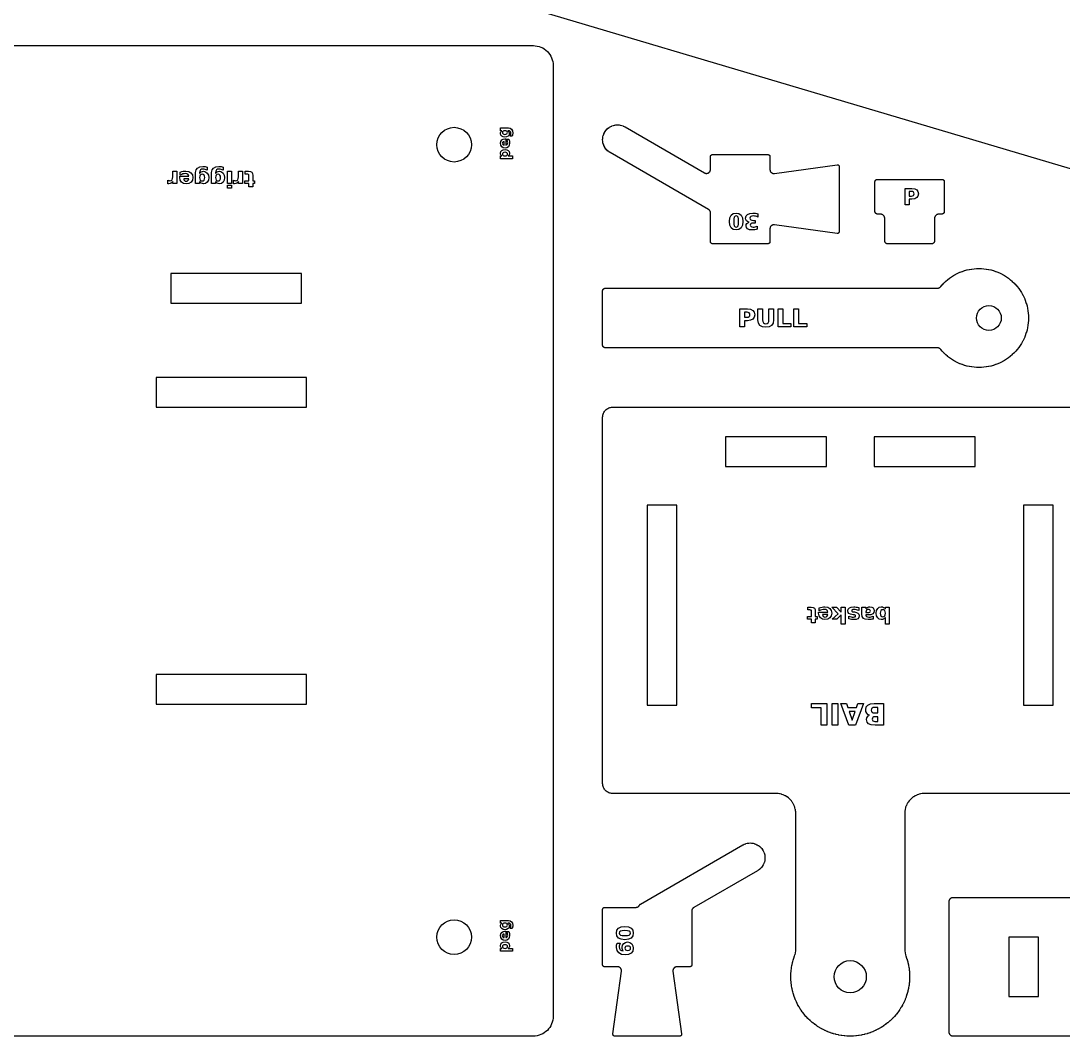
# Model space of a CAD drawing. Header units: millimetres. Extents: x 25 to 875, y 25 to 565.
# Drawn here: x 477.5 to 688, y 25 to 230 of the extents above; entities that cross this region are included whole.
import ezdxf

# ---------------------------------------------------------------- set-up
doc = ezdxf.new("R2010")
doc.units = ezdxf.units.MM
doc.layers.add('CUT', color=1, linetype='Continuous')
doc.layers.add('ENGRAVE', color=5, linetype='Continuous')

msp = doc.modelspace()

# ---------------------------------------------------------------- linework, layer by layer
at = {"layer": 'CUT'}
for points in [[(839.79, 155.52), (530.57, 247.35)], [(29, 225), (581, 225), (581.39, 224.98), (581.78, 224.92), (582.16, 224.83), (582.53, 224.7), (582.89, 224.53), (583.22, 224.33), (583.54, 224.09), (583.83, 223.83), (584.09, 223.54), (584.33, 223.22), (584.53, 222.89), (584.7, 222.53), (584.83, 222.16), (584.92, 221.78), (584.98, 221.39), (585, 221), (585, 29), (584.98, 28.61), (584.92, 28.22), (584.83, 27.84), (584.7, 27.47), (584.53, 27.11), (584.33, 26.78), (584.09, 26.46), (583.83, 26.17), (583.54, 25.91), (583.22, 25.67), (582.89, 25.47), (582.89, 25.47), (582.53, 25.3), (582.16, 25.17), (581.78, 25.08), (581.39, 25.02), (581, 25), (29, 25)], [(693, 74), (660.02, 74), (659.98, 74), (659.66, 73.98), (659.56, 73.97), (659.27, 73.93), (659.17, 73.91), (658.89, 73.84), (658.79, 73.81), (658.52, 73.71), (658.42, 73.67), (658.16, 73.55), (658.07, 73.5), (657.82, 73.35), (657.74, 73.3), (657.5, 73.12), (657.43, 73.06), (657.21, 72.86), (657.14, 72.79), (656.94, 72.57), (656.88, 72.5), (656.7, 72.26), (656.65, 72.18), (656.5, 71.93), (656.45, 71.84), (656.33, 71.57), (656.29, 71.48), (656.19, 71.21), (656.16, 71.11), (656.09, 70.83), (656.07, 70.73), (656.03, 70.44), (656.02, 70.34), (656, 70.02), (656, 69.97), (656, 42.58), (656, 42.54), (656.01, 42.24), (656.02, 42.15), (656.06, 41.87), (656.08, 41.78), (656.14, 41.51), (656.17, 41.43), (656.26, 41.14), (656.28, 41.09), (656.29, 41.06), (656.31, 41.02), (656.32, 40.97), (656.46, 40.55), (656.48, 40.51), (656.49, 40.46), (656.5, 40.41), (656.62, 39.99), (656.63, 39.94), (656.65, 39.89), (656.66, 39.84), (656.75, 39.41), (656.76, 39.36), (656.77, 39.32), (656.78, 39.27), (656.86, 38.83), (656.87, 38.78), (656.87, 38.74), (656.88, 38.69), (656.93, 38.25), (656.94, 38.2), (656.94, 38.15), (656.95, 38.1), (656.98, 37.66), (656.98, 37.61), (656.99, 37.56), (656.99, 37.51), (657, 37.07), (657, 37.02), (657, 36.97), (657, 36.93), (656.99, 36.48), (656.99, 36.43), (656.98, 36.39), (656.98, 36.34), (656.95, 35.9), (656.94, 35.85), (656.94, 35.8), (656.93, 35.75), (656.88, 35.31), (656.87, 35.26), (656.87, 35.21), (656.86, 35.17), (656.78, 34.73), (656.77, 34.68), (656.76, 34.63), (656.75, 34.59), (656.66, 34.15), (656.65, 34.11), (656.63, 34.06), (656.62, 34.01), (656.5, 33.59), (656.49, 33.54), (656.48, 33.49), (656.46, 33.45), (656.32, 33.03), (656.31, 32.98), (656.29, 32.93), (656.27, 32.89), (656.11, 32.48), (656.09, 32.43), (656.08, 32.38), (656.06, 32.34), (655.88, 31.94), (655.86, 31.89), (655.84, 31.85), (655.81, 31.8), (655.62, 31.41), (655.59, 31.36), (655.57, 31.32), (655.55, 31.28), (655.33, 30.89), (655.3, 30.85), (655.28, 30.81), (655.25, 30.77), (655.02, 30.39), (654.99, 30.35), (654.96, 30.31), (654.94, 30.27), (654.68, 29.91), (654.65, 29.87), (654.62, 29.83), (654.59, 29.79), (654.32, 29.44), (654.29, 29.41), (654.26, 29.37), (654.23, 29.33), (653.94, 29), (653.91, 28.96), (653.87, 28.92), (653.84, 28.89), (653.54, 28.57), (653.5, 28.53), (653.47, 28.5), (653.43, 28.46), (653.11, 28.16), (653.08, 28.12), (653.04, 28.09), (653, 28.06), (652.67, 27.77), (652.63, 27.74), (652.59, 27.71), (652.55, 27.68), (652.21, 27.41), (652.17, 27.38), (652.13, 27.35), (652.09, 27.32), (651.73, 27.06), (651.69, 27.04), (651.65, 27.01), (651.6, 26.98), (651.23, 26.75), (651.19, 26.72), (651.15, 26.69), (651.11, 26.67), (650.72, 26.45), (650.68, 26.43), (650.63, 26.41), (650.59, 26.38), (650.2, 26.18), (650.15, 26.16), (650.11, 26.14), (650.06, 26.12), (649.66, 25.94), (649.61, 25.92), (649.57, 25.9), (649.52, 25.89), (649.11, 25.73), (649.07, 25.71), (649.02, 25.69), (648.97, 25.68), (648.55, 25.54), (648.51, 25.52), (648.46, 25.51), (648.41, 25.5), (647.99, 25.38), (647.94, 25.37), (647.89, 25.35), (647.84, 25.34), (647.41, 25.25), (647.36, 25.24), (647.32, 25.23), (647.27, 25.22), (646.83, 25.14), (646.78, 25.13), (646.74, 25.13), (646.69, 25.12), (646.25, 25.07), (646.2, 25.06), (646.15, 25.06), (646.1, 25.05), (645.66, 25.02), (645.61, 25.02), (645.56, 25.01), (645.52, 25.01), (645.07, 25), (645.02, 25), (644.98, 25), (644.93, 25), (644.48, 25.01), (644.44, 25.01), (644.39, 25.02), (644.34, 25.02), (643.9, 25.05), (643.85, 25.06), (643.8, 25.06), (643.75, 25.07), (643.31, 25.12), (643.26, 25.13), (643.22, 25.13), (643.17, 25.14), (642.73, 25.22), (642.68, 25.23), (642.64, 25.24), (642.59, 25.25), (642.16, 25.34), (642.11, 25.35), (642.06, 25.37), (642.01, 25.38), (641.59, 25.5), (641.54, 25.51), (641.49, 25.52), (641.45, 25.54), (641.03, 25.68), (640.98, 25.69), (640.93, 25.71), (640.89, 25.73), (640.48, 25.89), (640.43, 25.9), (640.39, 25.92), (640.34, 25.94), (639.94, 26.12), (639.89, 26.14), (639.85, 26.16), (639.8, 26.18), (639.41, 26.38), (639.37, 26.41), (639.32, 26.43), (639.28, 26.45), (638.89, 26.67), (638.85, 26.69), (638.81, 26.72), (638.77, 26.75), (638.4, 26.98), (638.35, 27.01), (638.31, 27.04), (638.27, 27.06), (637.91, 27.32), (637.87, 27.35), (637.83, 27.38), (637.79, 27.41), (637.45, 27.68), (637.41, 27.71), (637.37, 27.74), (637.33, 27.77), (637, 28.06), (636.96, 28.09), (636.92, 28.12), (636.89, 28.16), (636.57, 28.46), (636.53, 28.5), (636.5, 28.53), (636.46, 28.57), (636.16, 28.89), (636.13, 28.92), (636.09, 28.96), (636.06, 29), (635.77, 29.33), (635.74, 29.37), (635.71, 29.41), (635.68, 29.44), (635.41, 29.79), (635.38, 29.83), (635.35, 29.87), (635.32, 29.91), (635.06, 30.27), (635.04, 30.31), (635.01, 30.35), (634.98, 30.39), (634.75, 30.77), (634.72, 30.81), (634.7, 30.85), (634.67, 30.89), (634.45, 31.28), (634.43, 31.32), (634.41, 31.36), (634.38, 31.41), (634.19, 31.8), (634.16, 31.85), (634.14, 31.89), (634.12, 31.94), (633.94, 32.34), (633.92, 32.38), (633.91, 32.43), (633.89, 32.48), (633.73, 32.89), (633.71, 32.93), (633.69, 32.98), (633.68, 33.03), (633.54, 33.45), (633.52, 33.49), (633.51, 33.54), (633.5, 33.59), (633.38, 34.01), (633.37, 34.06), (633.35, 34.11), (633.34, 34.15), (633.25, 34.59), (633.24, 34.63), (633.23, 34.68), (633.22, 34.73), (633.14, 35.17), (633.13, 35.21), (633.13, 35.26), (633.12, 35.31), (633.07, 35.75), (633.06, 35.8), (633.06, 35.85), (633.05, 35.9), (633.02, 36.34), (633.02, 36.39), (633.01, 36.43), (633.01, 36.48), (633, 36.93), (633, 36.97), (633, 37.02), (633, 37.07), (633.01, 37.51), (633.01, 37.56), (633.02, 37.61), (633.02, 37.66), (633.05, 38.1), (633.06, 38.15), (633.06, 38.2), (633.07, 38.25), (633.12, 38.69), (633.13, 38.74), (633.13, 38.78), (633.14, 38.83), (633.22, 39.27), (633.23, 39.32), (633.24, 39.36), (633.25, 39.41), (633.34, 39.84), (633.35, 39.89), (633.37, 39.94), (633.38, 39.99), (633.5, 40.41), (633.51, 40.46), (633.52, 40.51), (633.54, 40.55), (633.68, 40.97), (633.69, 41.02), (633.71, 41.06), (633.71, 41.07), (633.74, 41.14), (633.83, 41.43), (633.86, 41.51), (633.92, 41.78), (633.94, 41.87), (633.98, 42.15), (633.99, 42.24), (634, 42.54), (634, 42.58), (634, 69.97), (634, 70.02), (633.98, 70.34), (633.97, 70.44), (633.93, 70.73), (633.91, 70.83), (633.84, 71.11), (633.81, 71.21), (633.71, 71.48), (633.67, 71.57), (633.55, 71.84), (633.5, 71.93), (633.35, 72.18), (633.3, 72.26), (633.12, 72.5), (633.06, 72.57), (632.86, 72.79), (632.79, 72.86), (632.57, 73.06), (632.5, 73.12), (632.26, 73.3), (632.18, 73.35), (631.93, 73.5), (631.84, 73.55), (631.58, 73.67), (631.48, 73.71), (631.21, 73.81), (631.11, 73.84), (630.83, 73.91), (630.73, 73.93), (630.44, 73.97), (630.34, 73.98), (630.02, 74), (629.98, 74), (597, 74), (596.8, 74.01), (596.61, 74.04), (596.42, 74.08), (596.23, 74.15), (596.06, 74.23), (595.89, 74.34), (595.73, 74.45), (595.59, 74.58), (595.45, 74.73), (595.34, 74.89), (595.24, 75.06), (595.15, 75.23), (595.09, 75.42), (595.04, 75.61), (595.01, 75.8), (595, 76), (595, 150), (595.01, 150.19), (595.04, 150.39), (595.09, 150.58), (595.15, 150.76), (595.24, 150.94), (595.34, 151.11), (595.45, 151.27), (595.59, 151.41), (595.73, 151.54), (595.89, 151.66), (596.06, 151.76), (596.23, 151.85), (596.42, 151.91), (596.61, 151.96), (596.8, 151.99), (597, 152), (693, 152)], [(712.25, 25), (665.75, 25), (665.68, 25), (665.6, 25.01), (665.53, 25.03), (665.46, 25.06), (665.4, 25.09), (665.33, 25.13), (665.27, 25.17), (665.22, 25.22), (665.17, 25.27), (665.13, 25.33), (665.09, 25.4), (665.06, 25.46), (665.03, 25.53), (665.01, 25.6), (665, 25.68), (665, 25.75), (665, 52.25), (665, 52.32), (665.01, 52.4), (665.03, 52.47), (665.06, 52.54), (665.09, 52.6), (665.13, 52.67), (665.17, 52.73), (665.22, 52.78), (665.27, 52.83), (665.33, 52.87), (665.4, 52.91), (665.46, 52.94), (665.53, 52.97), (665.6, 52.99), (665.68, 53), (665.75, 53), (712.25, 53)]]:
    msp.add_lwpolyline(points, dxfattribs=at)
for points in [[(642.33, 200.94), (642.37, 200.94), (642.41, 200.94), (642.45, 200.94), (642.49, 200.93), (642.53, 200.91), (642.56, 200.9), (642.6, 200.88), (642.63, 200.86), (642.66, 200.83), (642.69, 200.8), (642.71, 200.77), (642.73, 200.73), (642.75, 200.7), (642.77, 200.66), (642.78, 200.62), (642.78, 200.58), (642.78, 200.54), (642.78, 187.46), (642.78, 187.42), (642.78, 187.38), (642.77, 187.34), (642.75, 187.3), (642.73, 187.27), (642.71, 187.23), (642.69, 187.2), (642.66, 187.17), (642.63, 187.14), (642.6, 187.12), (642.56, 187.1), (642.53, 187.09), (642.49, 187.07), (642.45, 187.06), (642.41, 187.06), (642.37, 187.06), (642.33, 187.06), (629.7, 188.8), (629.69, 188.81), (629.62, 188.81), (629.6, 188.81), (629.54, 188.81), (629.52, 188.81), (629.46, 188.8), (629.44, 188.8), (629.38, 188.79), (629.36, 188.78), (629.31, 188.76), (629.29, 188.76), (629.23, 188.73), (629.22, 188.72), (629.16, 188.69), (629.15, 188.68), (629.1, 188.65), (629.08, 188.64), (629.04, 188.6), (629.02, 188.58), (628.98, 188.54), (628.97, 188.52), (628.93, 188.47), (628.92, 188.46), (628.89, 188.41), (628.88, 188.39), (628.85, 188.34), (628.84, 188.32), (628.82, 188.26), (628.82, 188.24), (628.8, 188.18), (628.8, 188.16), (628.79, 188.1), (628.79, 188.08), (628.78, 188.02), (628.78, 188.01), (628.78, 185.4), (628.78, 185.36), (628.78, 185.32), (628.77, 185.28), (628.75, 185.25), (628.74, 185.21), (628.72, 185.18), (628.69, 185.15), (628.67, 185.12), (628.64, 185.09), (628.61, 185.07), (628.57, 185.05), (628.54, 185.03), (628.5, 185.02), (628.46, 185.01), (628.42, 185), (628.38, 185), (617.18, 185), (617.14, 185), (617.11, 185.01), (617.07, 185.02), (617.03, 185.03), (617, 185.05), (616.96, 185.07), (616.93, 185.09), (616.9, 185.12), (616.87, 185.15), (616.85, 185.18), (616.83, 185.21), (616.81, 185.25), (616.8, 185.28), (616.79, 185.32), (616.79, 185.36), (616.78, 185.4), (616.78, 191.22), (616.78, 191.23), (616.78, 191.3), (616.78, 191.31), (616.77, 191.37), (616.77, 191.39), (616.75, 191.44), (616.75, 191.46), (616.73, 191.52), (616.72, 191.53), (616.7, 191.59), (616.69, 191.6), (616.66, 191.65), (616.65, 191.67), (616.62, 191.72), (616.61, 191.73), (616.57, 191.77), (616.56, 191.79), (616.51, 191.83), (616.5, 191.84), (616.46, 191.87), (616.44, 191.89), (616.39, 191.92), (616.38, 191.92), (596.51, 203.4), (596.5, 203.4), (596.5, 203.4), (596.49, 203.41), (596.35, 203.49), (596.34, 203.5), (596.33, 203.51), (596.31, 203.52), (596.12, 203.66), (596.1, 203.68), (596.09, 203.69), (596.07, 203.7), (595.9, 203.86), (595.89, 203.87), (595.87, 203.89), (595.86, 203.9), (595.7, 204.07), (595.69, 204.09), (595.67, 204.11), (595.66, 204.12), (595.52, 204.31), (595.51, 204.33), (595.5, 204.34), (595.49, 204.36), (595.37, 204.56), (595.36, 204.58), (595.35, 204.59), (595.34, 204.61), (595.24, 204.83), (595.23, 204.84), (595.22, 204.86), (595.22, 204.88), (595.14, 205.1), (595.13, 205.12), (595.13, 205.14), (595.12, 205.16), (595.06, 205.39), (595.06, 205.41), (595.06, 205.42), (595.05, 205.44), (595.02, 205.68), (595.02, 205.7), (595.01, 205.72), (595.01, 205.74), (595, 205.97), (595, 205.99), (595, 206.01), (595, 206.03), (595.01, 206.26), (595.01, 206.28), (595.02, 206.3), (595.02, 206.32), (595.05, 206.56), (595.06, 206.58), (595.06, 206.59), (595.06, 206.61), (595.12, 206.84), (595.13, 206.86), (595.13, 206.88), (595.14, 206.9), (595.22, 207.12), (595.22, 207.14), (595.23, 207.16), (595.24, 207.17), (595.34, 207.39), (595.35, 207.41), (595.36, 207.42), (595.37, 207.44), (595.49, 207.64), (595.5, 207.66), (595.51, 207.67), (595.52, 207.69), (595.66, 207.88), (595.67, 207.89), (595.69, 207.91), (595.7, 207.93), (595.86, 208.1), (595.87, 208.11), (595.89, 208.13), (595.9, 208.14), (596.07, 208.3), (596.09, 208.31), (596.1, 208.32), (596.12, 208.34), (596.31, 208.48), (596.32, 208.49), (596.34, 208.5), (596.36, 208.51), (596.56, 208.63), (596.58, 208.64), (596.59, 208.65), (596.61, 208.66), (596.82, 208.76), (596.84, 208.77), (596.86, 208.77), (596.88, 208.78), (597.1, 208.86), (597.12, 208.87), (597.14, 208.87), (597.16, 208.88), (597.39, 208.94), (597.4, 208.94), (597.42, 208.94), (597.44, 208.95), (597.68, 208.98), (597.7, 208.98), (597.71, 208.99), (597.73, 208.99), (597.97, 209), (597.99, 209), (598.01, 209), (598.03, 209), (598.26, 208.99), (598.28, 208.99), (598.3, 208.98), (598.32, 208.98), (598.56, 208.95), (598.57, 208.94), (598.59, 208.94), (598.61, 208.94), (598.84, 208.88), (598.86, 208.87), (598.88, 208.87), (598.9, 208.86), (599.12, 208.78), (599.14, 208.77), (599.16, 208.77), (599.17, 208.76), (599.39, 208.66), (599.4, 208.65), (599.42, 208.64), (599.44, 208.63), (599.44, 208.63), (599.45, 208.62), (599.49, 208.6), (599.49, 208.6), (599.51, 208.59), (599.52, 208.58), (615.58, 199.31), (615.59, 199.31), (615.65, 199.28), (615.66, 199.27), (615.72, 199.25), (615.74, 199.24), (615.8, 199.23), (615.82, 199.22), (615.87, 199.21), (615.89, 199.21), (615.95, 199.21), (615.97, 199.2), (616.03, 199.21), (616.05, 199.21), (616.11, 199.22), (616.13, 199.22), (616.19, 199.23), (616.21, 199.24), (616.27, 199.26), (616.29, 199.26), (616.34, 199.29), (616.36, 199.3), (616.41, 199.33), (616.43, 199.34), (616.47, 199.37), (616.49, 199.39), (616.53, 199.43), (616.55, 199.44), (616.59, 199.48), (616.6, 199.5), (616.64, 199.55), (616.65, 199.56), (616.68, 199.61), (616.69, 199.63), (616.72, 199.68), (616.72, 199.7), (616.74, 199.76), (616.75, 199.78), (616.77, 199.84), (616.77, 199.86), (616.78, 199.91), (616.78, 199.93), (616.78, 200), (616.78, 200.01), (616.78, 202.6), (616.79, 202.64), (616.79, 202.68), (616.8, 202.72), (616.81, 202.75), (616.83, 202.79), (616.85, 202.82), (616.87, 202.85), (616.9, 202.88), (616.93, 202.91), (616.96, 202.93), (617, 202.95), (617.03, 202.97), (617.07, 202.98), (617.11, 202.99), (617.14, 203), (617.18, 203), (628.38, 203), (628.42, 203), (628.46, 202.99), (628.5, 202.98), (628.54, 202.97), (628.57, 202.95), (628.61, 202.93), (628.64, 202.91), (628.67, 202.88), (628.69, 202.85), (628.72, 202.82), (628.74, 202.79), (628.75, 202.75), (628.77, 202.72), (628.78, 202.68), (628.78, 202.64), (628.78, 202.6), (628.78, 199.99), (628.78, 199.98), (628.79, 199.92), (628.79, 199.9), (628.8, 199.84), (628.8, 199.82), (628.82, 199.76), (628.82, 199.74), (628.84, 199.68), (628.85, 199.66), (628.88, 199.61), (628.89, 199.59), (628.92, 199.54), (628.93, 199.53), (628.97, 199.48), (628.98, 199.46), (629.02, 199.42), (629.04, 199.4), (629.08, 199.36), (629.1, 199.35), (629.15, 199.32), (629.16, 199.31), (629.22, 199.28), (629.23, 199.27), (629.29, 199.24), (629.31, 199.24), (629.36, 199.22), (629.38, 199.21), (629.44, 199.2), (629.46, 199.2), (629.52, 199.19), (629.54, 199.19), (629.6, 199.19), (629.62, 199.19), (629.69, 199.19), (629.7, 199.2), (642.33, 200.94)], [(650.5, 191), (650.45, 191), (650.4, 191.01), (650.35, 191.02), (650.31, 191.04), (650.26, 191.06), (650.22, 191.08), (650.18, 191.11), (650.15, 191.15), (650.11, 191.18), (650.08, 191.22), (650.06, 191.26), (650.04, 191.31), (650.02, 191.35), (650.01, 191.4), (650, 191.45), (650, 191.5), (650, 197.5), (650, 197.55), (650.01, 197.6), (650.02, 197.65), (650.04, 197.69), (650.06, 197.74), (650.08, 197.78), (650.11, 197.82), (650.15, 197.85), (650.18, 197.89), (650.22, 197.92), (650.26, 197.94), (650.31, 197.96), (650.35, 197.98), (650.4, 197.99), (650.45, 198), (650.5, 198), (663.5, 198), (663.55, 198), (663.6, 197.99), (663.65, 197.98), (663.69, 197.96), (663.74, 197.94), (663.78, 197.92), (663.82, 197.89), (663.85, 197.85), (663.89, 197.82), (663.92, 197.78), (663.94, 197.74), (663.96, 197.69), (663.98, 197.65), (663.99, 197.6), (664, 197.55), (664, 197.5), (664, 191.5), (664, 191.45), (663.99, 191.4), (663.98, 191.35), (663.96, 191.31), (663.94, 191.26), (663.92, 191.22), (663.89, 191.18), (663.85, 191.15), (663.82, 191.11), (663.78, 191.08), (663.74, 191.06), (663.69, 191.04), (663.65, 191.02), (663.6, 191.01), (663.55, 191), (663.5, 191), (663.01, 191), (662.99, 191), (662.91, 191), (662.89, 190.99), (662.82, 190.98), (662.79, 190.98), (662.72, 190.96), (662.7, 190.95), (662.63, 190.93), (662.61, 190.92), (662.54, 190.89), (662.52, 190.88), (662.45, 190.84), (662.43, 190.82), (662.38, 190.78), (662.36, 190.76), (662.3, 190.72), (662.28, 190.7), (662.24, 190.64), (662.22, 190.62), (662.18, 190.57), (662.16, 190.55), (662.12, 190.48), (662.11, 190.46), (662.08, 190.39), (662.07, 190.37), (662.05, 190.3), (662.04, 190.28), (662.02, 190.21), (662.02, 190.18), (662.01, 190.11), (662, 190.09), (662, 190.01), (662, 189.99), (662, 185.5), (662, 185.45), (661.99, 185.4), (661.98, 185.35), (661.96, 185.31), (661.94, 185.26), (661.92, 185.22), (661.89, 185.18), (661.85, 185.15), (661.82, 185.11), (661.78, 185.08), (661.74, 185.06), (661.69, 185.04), (661.65, 185.02), (661.6, 185.01), (661.55, 185), (661.5, 185), (652.5, 185), (652.45, 185), (652.4, 185.01), (652.35, 185.02), (652.31, 185.04), (652.26, 185.06), (652.22, 185.08), (652.18, 185.11), (652.15, 185.15), (652.11, 185.18), (652.08, 185.22), (652.06, 185.26), (652.04, 185.31), (652.02, 185.35), (652.01, 185.4), (652, 185.45), (652, 185.5), (652, 189.99), (652, 190.01), (652, 190.09), (651.99, 190.11), (651.98, 190.18), (651.98, 190.21), (651.96, 190.28), (651.95, 190.3), (651.93, 190.37), (651.92, 190.39), (651.89, 190.46), (651.88, 190.48), (651.84, 190.55), (651.82, 190.57), (651.78, 190.62), (651.76, 190.64), (651.72, 190.7), (651.7, 190.72), (651.64, 190.76), (651.62, 190.78), (651.57, 190.82), (651.55, 190.84), (651.48, 190.88), (651.46, 190.89), (651.39, 190.92), (651.37, 190.93), (651.3, 190.95), (651.28, 190.96), (651.21, 190.98), (651.18, 190.98), (651.11, 190.99), (651.09, 191), (651.01, 191), (650.99, 191), (650.5, 191)], [(507.8, 179), (507.8, 173), (534.2, 173), (534.2, 179), (507.8, 179)], [(595.5, 164), (595.45, 164), (595.4, 164.01), (595.35, 164.02), (595.31, 164.04), (595.26, 164.06), (595.22, 164.08), (595.18, 164.11), (595.15, 164.15), (595.11, 164.18), (595.08, 164.22), (595.06, 164.26), (595.04, 164.31), (595.02, 164.35), (595.01, 164.4), (595, 164.45), (595, 164.5), (595, 175.5), (595, 175.55), (595.01, 175.6), (595.02, 175.64), (595.04, 175.69), (595.06, 175.74), (595.08, 175.78), (595.11, 175.82), (595.15, 175.85), (595.18, 175.89), (595.22, 175.92), (595.26, 175.94), (595.31, 175.96), (595.35, 175.98), (595.4, 175.99), (595.45, 176), (595.5, 176), (662.51, 176), (662.52, 176), (662.6, 176), (662.62, 176.01), (662.69, 176.02), (662.72, 176.02), (662.79, 176.04), (662.81, 176.04), (662.88, 176.07), (662.9, 176.08), (662.96, 176.11), (662.98, 176.12), (663.05, 176.15), (663.07, 176.17), (663.12, 176.21), (663.14, 176.22), (663.2, 176.27), (663.21, 176.29), (663.27, 176.34), (663.28, 176.35), (663.58, 176.7), (663.59, 176.71), (663.59, 176.72), (663.6, 176.73), (663.92, 177.06), (663.92, 177.07), (663.93, 177.07), (663.94, 177.08), (664.27, 177.4), (664.28, 177.4), (664.29, 177.41), (664.3, 177.42), (664.64, 177.72), (664.65, 177.73), (664.66, 177.73), (664.67, 177.74), (665.03, 178.02), (665.04, 178.03), (665.05, 178.04), (665.06, 178.04), (665.43, 178.3), (665.44, 178.31), (665.45, 178.32), (665.46, 178.32), (665.84, 178.57), (665.85, 178.57), (665.86, 178.58), (665.87, 178.59), (666.27, 178.81), (666.28, 178.82), (666.29, 178.82), (666.3, 178.83), (666.71, 179.03), (666.72, 179.04), (666.73, 179.04), (666.74, 179.05), (667.16, 179.23), (667.17, 179.24), (667.18, 179.24), (667.19, 179.25), (667.61, 179.41), (667.63, 179.41), (667.64, 179.42), (667.65, 179.42), (668.08, 179.56), (668.09, 179.57), (668.1, 179.57), (668.11, 179.57), (668.55, 179.7), (668.56, 179.7), (668.58, 179.7), (668.59, 179.7), (669.03, 179.8), (669.04, 179.81), (669.06, 179.81), (669.07, 179.81), (669.51, 179.89), (669.53, 179.89), (669.54, 179.89), (669.55, 179.89), (670, 179.95), (670.01, 179.95), (670.03, 179.95), (670.04, 179.95), (670.49, 179.99), (670.5, 179.99), (670.52, 179.99), (670.53, 179.99), (670.98, 180), (670.99, 180), (671.01, 180), (671.02, 180), (671.47, 179.99), (671.48, 179.99), (671.5, 179.99), (671.51, 179.99), (671.96, 179.95), (671.97, 179.95), (671.99, 179.95), (672, 179.95), (672.45, 179.89), (672.46, 179.89), (672.47, 179.89), (672.49, 179.89), (672.93, 179.81), (672.94, 179.81), (672.96, 179.81), (672.97, 179.8), (673.41, 179.7), (673.42, 179.7), (673.44, 179.7), (673.45, 179.7), (673.89, 179.57), (673.9, 179.57), (673.91, 179.57), (673.92, 179.56), (674.35, 179.42), (674.36, 179.42), (674.37, 179.41), (674.39, 179.41), (674.81, 179.25), (674.82, 179.24), (674.83, 179.24), (674.84, 179.23), (675.26, 179.05), (675.27, 179.04), (675.28, 179.04), (675.29, 179.03), (675.7, 178.83), (675.71, 178.82), (675.72, 178.82), (675.73, 178.81), (676.13, 178.59), (676.14, 178.58), (676.15, 178.57), (676.16, 178.57), (676.54, 178.32), (676.55, 178.32), (676.56, 178.31), (676.57, 178.3), (676.94, 178.04), (676.95, 178.04), (676.96, 178.03), (676.97, 178.02), (677.33, 177.74), (677.34, 177.73), (677.35, 177.73), (677.36, 177.72), (677.7, 177.42), (677.71, 177.41), (677.72, 177.4), (677.73, 177.4), (678.06, 177.08), (678.07, 177.07), (678.08, 177.07), (678.08, 177.06), (678.4, 176.73), (678.41, 176.72), (678.41, 176.71), (678.42, 176.7), (678.72, 176.36), (678.73, 176.35), (678.73, 176.34), (678.74, 176.33), (679.02, 175.97), (679.03, 175.96), (679.04, 175.95), (679.04, 175.94), (679.3, 175.57), (679.31, 175.56), (679.32, 175.55), (679.32, 175.54), (679.57, 175.16), (679.57, 175.15), (679.58, 175.14), (679.59, 175.12), (679.81, 174.73), (679.82, 174.72), (679.82, 174.71), (679.83, 174.7), (680.03, 174.29), (680.04, 174.28), (680.04, 174.27), (680.05, 174.26), (680.23, 173.84), (680.24, 173.83), (680.24, 173.82), (680.25, 173.81), (680.41, 173.39), (680.41, 173.37), (680.42, 173.36), (680.42, 173.35), (680.56, 172.92), (680.57, 172.91), (680.57, 172.9), (680.57, 172.88), (680.7, 172.45), (680.7, 172.44), (680.7, 172.42), (680.7, 172.41), (680.8, 171.97), (680.81, 171.96), (680.81, 171.94), (680.81, 171.93), (680.89, 171.49), (680.89, 171.47), (680.89, 171.46), (680.89, 171.45), (680.95, 171), (680.95, 170.99), (680.95, 170.97), (680.95, 170.96), (680.99, 170.51), (680.99, 170.5), (680.99, 170.48), (680.99, 170.47), (681, 170.02), (681, 170.01), (681, 169.99), (681, 169.98), (680.99, 169.53), (680.99, 169.52), (680.99, 169.5), (680.99, 169.49), (680.95, 169.04), (680.95, 169.03), (680.95, 169.01), (680.95, 169), (680.89, 168.55), (680.89, 168.54), (680.89, 168.53), (680.89, 168.51), (680.81, 168.07), (680.81, 168.05), (680.81, 168.04), (680.8, 168.03), (680.7, 167.59), (680.7, 167.58), (680.7, 167.56), (680.7, 167.55), (680.57, 167.11), (680.57, 167.1), (680.57, 167.09), (680.56, 167.08), (680.42, 166.65), (680.42, 166.64), (680.41, 166.63), (680.41, 166.61), (680.25, 166.19), (680.24, 166.18), (680.24, 166.17), (680.23, 166.16), (680.05, 165.74), (680.04, 165.73), (680.04, 165.72), (680.03, 165.71), (679.83, 165.3), (679.82, 165.29), (679.82, 165.28), (679.81, 165.27), (679.59, 164.87), (679.58, 164.86), (679.57, 164.85), (679.57, 164.84), (679.32, 164.46), (679.32, 164.45), (679.31, 164.44), (679.3, 164.43), (679.04, 164.06), (679.04, 164.05), (679.03, 164.04), (679.02, 164.03), (678.74, 163.67), (678.73, 163.66), (678.73, 163.65), (678.72, 163.64), (678.42, 163.3), (678.41, 163.29), (678.41, 163.28), (678.4, 163.27), (678.08, 162.94), (678.08, 162.93), (678.07, 162.92), (678.06, 162.92), (677.73, 162.6), (677.72, 162.59), (677.71, 162.59), (677.7, 162.58), (677.36, 162.28), (677.35, 162.27), (677.34, 162.27), (677.33, 162.26), (676.97, 161.98), (676.96, 161.97), (676.95, 161.96), (676.94, 161.96), (676.57, 161.7), (676.56, 161.69), (676.55, 161.68), (676.54, 161.68), (676.16, 161.43), (676.15, 161.43), (676.14, 161.42), (676.13, 161.41), (675.73, 161.19), (675.72, 161.18), (675.71, 161.18), (675.7, 161.17), (675.29, 160.97), (675.28, 160.96), (675.27, 160.96), (675.26, 160.95), (674.84, 160.77), (674.83, 160.76), (674.82, 160.76), (674.81, 160.75), (674.39, 160.59), (674.37, 160.59), (674.36, 160.58), (674.35, 160.58), (673.92, 160.44), (673.91, 160.43), (673.9, 160.43), (673.89, 160.43), (673.45, 160.3), (673.44, 160.3), (673.42, 160.3), (673.41, 160.3), (672.97, 160.2), (672.96, 160.19), (672.94, 160.19), (672.93, 160.19), (672.49, 160.11), (672.47, 160.11), (672.46, 160.11), (672.45, 160.11), (672, 160.05), (671.99, 160.05), (671.97, 160.05), (671.96, 160.05), (671.51, 160.01), (671.5, 160.01), (671.48, 160.01), (671.47, 160.01), (671.02, 160), (671.01, 160), (670.99, 160), (670.98, 160), (670.53, 160.01), (670.52, 160.01), (670.5, 160.01), (670.49, 160.01), (670.04, 160.05), (670.03, 160.05), (670.01, 160.05), (670, 160.05), (669.55, 160.11), (669.54, 160.11), (669.53, 160.11), (669.51, 160.11), (669.07, 160.19), (669.06, 160.19), (669.04, 160.19), (669.03, 160.2), (668.59, 160.3), (668.58, 160.3), (668.56, 160.3), (668.55, 160.3), (668.11, 160.43), (668.1, 160.43), (668.09, 160.43), (668.08, 160.44), (667.65, 160.58), (667.64, 160.58), (667.63, 160.59), (667.61, 160.59), (667.19, 160.75), (667.18, 160.76), (667.17, 160.76), (667.16, 160.77), (666.74, 160.95), (666.73, 160.96), (666.72, 160.96), (666.71, 160.97), (666.3, 161.17), (666.29, 161.18), (666.28, 161.18), (666.27, 161.19), (665.87, 161.41), (665.86, 161.42), (665.85, 161.43), (665.84, 161.43), (665.46, 161.68), (665.45, 161.68), (665.44, 161.69), (665.43, 161.7), (665.06, 161.96), (665.05, 161.96), (665.04, 161.97), (665.03, 161.98), (664.67, 162.26), (664.66, 162.27), (664.65, 162.27), (664.64, 162.28), (664.3, 162.58), (664.29, 162.59), (664.28, 162.59), (664.27, 162.6), (663.94, 162.92), (663.93, 162.92), (663.92, 162.93), (663.92, 162.94), (663.6, 163.27), (663.59, 163.28), (663.59, 163.29), (663.58, 163.3), (663.28, 163.65), (663.27, 163.66), (663.21, 163.71), (663.2, 163.73), (663.14, 163.78), (663.12, 163.79), (663.07, 163.83), (663.05, 163.85), (662.98, 163.88), (662.96, 163.89), (662.9, 163.92), (662.88, 163.93), (662.81, 163.96), (662.79, 163.96), (662.72, 163.98), (662.69, 163.98), (662.62, 163.99), (662.6, 164), (662.52, 164), (662.51, 164), (595.5, 164)], [(535.2, 158), (504.8, 158), (504.8, 152), (535.2, 152), (535.2, 158)], [(640.2, 146), (619.8, 146), (619.8, 140), (640.2, 140), (640.2, 146)], [(649.8, 146), (649.8, 140), (670.2, 140), (670.2, 146), (649.8, 146)], [(604, 91.8), (610, 91.8), (610, 132.2), (604, 132.2), (604, 91.8)], [(686, 91.8), (686, 132.2), (680, 132.2), (680, 91.8), (686, 91.8)], [(535.2, 92), (535.2, 98), (504.8, 98), (504.8, 92), (535.2, 92)], [(610.94, 25.45), (610.94, 25.41), (610.94, 25.37), (610.94, 25.33), (610.93, 25.3), (610.91, 25.26), (610.9, 25.22), (610.88, 25.19), (610.86, 25.15), (610.83, 25.12), (610.8, 25.09), (610.77, 25.07), (610.73, 25.05), (610.7, 25.03), (610.66, 25.02), (610.62, 25.01), (610.58, 25), (610.54, 25), (597.46, 25), (597.42, 25), (597.38, 25.01), (597.34, 25.02), (597.3, 25.03), (597.27, 25.05), (597.23, 25.07), (597.2, 25.09), (597.17, 25.12), (597.14, 25.15), (597.12, 25.19), (597.1, 25.22), (597.09, 25.26), (597.07, 25.3), (597.06, 25.33), (597.06, 25.37), (597.06, 25.41), (597.06, 25.45), (598.8, 38.09), (598.81, 38.1), (598.81, 38.16), (598.81, 38.18), (598.81, 38.24), (598.81, 38.26), (598.8, 38.32), (598.8, 38.34), (598.79, 38.4), (598.78, 38.42), (598.76, 38.48), (598.76, 38.49), (598.73, 38.55), (598.72, 38.57), (598.69, 38.62), (598.68, 38.64), (598.65, 38.69), (598.64, 38.7), (598.6, 38.75), (598.58, 38.76), (598.54, 38.8), (598.52, 38.82), (598.47, 38.85), (598.46, 38.86), (598.41, 38.9), (598.39, 38.91), (598.34, 38.93), (598.32, 38.94), (598.26, 38.96), (598.24, 38.97), (598.18, 38.98), (598.16, 38.99), (598.1, 38.99), (598.08, 39), (598.02, 39), (598.01, 39), (595.4, 39), (595.36, 39), (595.32, 39.01), (595.28, 39.02), (595.25, 39.03), (595.21, 39.05), (595.18, 39.07), (595.15, 39.09), (595.12, 39.12), (595.09, 39.15), (595.07, 39.18), (595.05, 39.21), (595.03, 39.25), (595.02, 39.28), (595.01, 39.32), (595, 39.36), (595, 39.4), (595, 50.6), (595, 50.64), (595.01, 50.68), (595.02, 50.72), (595.03, 50.75), (595.05, 50.79), (595.07, 50.82), (595.09, 50.85), (595.12, 50.88), (595.15, 50.91), (595.18, 50.93), (595.21, 50.95), (595.25, 50.97), (595.28, 50.98), (595.32, 50.99), (595.36, 51), (595.4, 51), (601.72, 51), (601.73, 51), (601.79, 51), (601.81, 51.01), (601.87, 51.01), (601.89, 51.02), (601.95, 51.03), (601.96, 51.04), (602.02, 51.06), (602.04, 51.06), (602.09, 51.09), (602.11, 51.1), (602.16, 51.13), (602.17, 51.14), (602.22, 51.17), (602.24, 51.18), (602.28, 51.22), (602.29, 51.24), (602.33, 51.28), (602.35, 51.29), (602.38, 51.34), (602.39, 51.36), (602.42, 51.41), (602.43, 51.42), (602.46, 51.47), (602.46, 51.48), (602.48, 51.52), (602.5, 51.55), (602.52, 51.58), (602.54, 51.6), (602.57, 51.63), (602.6, 51.65), (602.63, 51.67), (623.28, 63.6), (623.28, 63.6), (623.29, 63.6), (623.29, 63.6), (623.35, 63.64), (623.36, 63.64), (623.38, 63.65), (623.39, 63.65), (623.61, 63.76), (623.63, 63.77), (623.65, 63.77), (623.66, 63.78), (623.89, 63.86), (623.9, 63.87), (623.92, 63.87), (623.94, 63.88), (624.17, 63.94), (624.19, 63.94), (624.21, 63.94), (624.23, 63.95), (624.46, 63.98), (624.48, 63.98), (624.5, 63.99), (624.52, 63.99), (624.76, 64), (624.77, 64), (624.79, 64), (624.81, 64), (625.05, 63.99), (625.07, 63.99), (625.09, 63.98), (625.11, 63.98), (625.34, 63.95), (625.36, 63.94), (625.38, 63.94), (625.4, 63.94), (625.63, 63.88), (625.65, 63.87), (625.66, 63.87), (625.68, 63.86), (625.9, 63.78), (625.92, 63.77), (625.94, 63.77), (625.96, 63.76), (626.17, 63.66), (626.19, 63.65), (626.21, 63.64), (626.22, 63.63), (626.43, 63.51), (626.44, 63.5), (626.46, 63.49), (626.47, 63.48), (626.66, 63.34), (626.68, 63.32), (626.69, 63.31), (626.71, 63.3), (626.88, 63.14), (626.9, 63.13), (626.91, 63.11), (626.93, 63.1), (627.08, 62.93), (627.1, 62.91), (627.11, 62.89), (627.12, 62.88), (627.26, 62.69), (627.27, 62.67), (627.28, 62.66), (627.29, 62.64), (627.42, 62.44), (627.42, 62.42), (627.43, 62.41), (627.44, 62.39), (627.54, 62.17), (627.55, 62.16), (627.56, 62.14), (627.57, 62.12), (627.65, 61.9), (627.65, 61.88), (627.66, 61.86), (627.66, 61.84), (627.72, 61.61), (627.72, 61.59), (627.73, 61.58), (627.73, 61.56), (627.77, 61.32), (627.77, 61.3), (627.77, 61.28), (627.77, 61.26), (627.78, 61.03), (627.78, 61.01), (627.78, 60.99), (627.78, 60.97), (627.77, 60.74), (627.77, 60.72), (627.77, 60.7), (627.77, 60.68), (627.73, 60.44), (627.73, 60.42), (627.72, 60.41), (627.72, 60.39), (627.66, 60.16), (627.66, 60.14), (627.65, 60.12), (627.65, 60.1), (627.57, 59.88), (627.56, 59.86), (627.55, 59.84), (627.54, 59.83), (627.44, 59.61), (627.43, 59.59), (627.42, 59.58), (627.42, 59.56), (627.29, 59.36), (627.28, 59.34), (627.27, 59.33), (627.26, 59.31), (627.12, 59.12), (627.11, 59.11), (627.1, 59.09), (627.08, 59.07), (626.93, 58.9), (626.91, 58.89), (626.9, 58.87), (626.88, 58.86), (626.71, 58.7), (626.69, 58.69), (626.68, 58.68), (626.66, 58.66), (626.47, 58.52), (626.46, 58.51), (626.44, 58.5), (626.43, 58.49), (626.34, 58.44), (626.34, 58.44), (626.32, 58.43), (626.32, 58.42), (626.27, 58.4), (626.26, 58.39), (613.4, 50.97), (613.4, 50.96), (613.34, 50.93), (613.33, 50.92), (613.28, 50.88), (613.27, 50.87), (613.23, 50.83), (613.21, 50.82), (613.18, 50.77), (613.17, 50.76), (613.13, 50.71), (613.12, 50.69), (613.09, 50.64), (613.08, 50.63), (613.06, 50.58), (613.05, 50.56), (613.04, 50.5), (613.03, 50.49), (613.02, 50.43), (613.01, 50.41), (613, 50.36), (613, 50.34), (613, 50.27), (613, 50.27), (613, 39.4), (613, 39.36), (612.99, 39.32), (612.98, 39.28), (612.97, 39.25), (612.95, 39.21), (612.93, 39.18), (612.91, 39.15), (612.88, 39.12), (612.85, 39.09), (612.82, 39.07), (612.79, 39.05), (612.75, 39.03), (612.72, 39.02), (612.68, 39.01), (612.64, 39), (612.6, 39), (609.99, 39), (609.98, 39), (609.92, 39), (609.9, 38.99), (609.84, 38.99), (609.82, 38.98), (609.76, 38.97), (609.74, 38.96), (609.68, 38.94), (609.66, 38.93), (609.61, 38.91), (609.59, 38.9), (609.54, 38.86), (609.53, 38.85), (609.48, 38.82), (609.46, 38.8), (609.42, 38.76), (609.4, 38.75), (609.36, 38.7), (609.35, 38.69), (609.32, 38.64), (609.31, 38.62), (609.28, 38.57), (609.27, 38.55), (609.24, 38.49), (609.24, 38.48), (609.22, 38.42), (609.21, 38.4), (609.2, 38.34), (609.2, 38.32), (609.19, 38.26), (609.19, 38.24), (609.19, 38.18), (609.19, 38.16), (609.19, 38.1), (609.2, 38.09), (610.94, 25.45)], [(677, 45), (677, 33), (683, 33), (683, 45), (677, 45)]]:
    msp.add_lwpolyline(points, close=True, dxfattribs=at)
for centre, radius in [((565, 205), 3.5), ((673, 170), 2.5), ((565, 45), 3.5), ((645, 37), 3.25)]:
    msp.add_circle(centre, radius, dxfattribs=at)
at = {"layer": 'ENGRAVE'}
for points in [[(575.86, 207.81), (575.99, 207.69), (576.08, 207.56), (576.13, 207.41), (576.15, 207.24), (576.09, 206.94), (575.9, 206.71), (575.61, 206.55), (575.26, 206.5), (574.9, 206.55), (574.61, 206.71), (574.43, 206.94), (574.36, 207.24), (574.38, 207.41), (574.43, 207.56), (574.53, 207.69), (574.66, 207.81), (574.4, 207.81), (574.4, 208.38), (575.98, 208.38), (576.35, 208.31), (576.62, 208.11), (576.79, 207.78), (576.84, 207.34), (576.84, 207.18), (576.82, 207.02), (576.79, 206.87), (576.74, 206.71), (576.31, 206.71), (576.38, 206.86), (576.43, 207), (576.46, 207.14), (576.47, 207.28), (576.44, 207.52), (576.35, 207.69), (576.2, 207.78), (575.98, 207.81), (575.86, 207.81)], [(574.77, 207.44), (574.8, 207.29), (574.89, 207.17), (575.05, 207.1), (575.26, 207.08), (575.47, 207.1), (575.62, 207.17), (575.71, 207.29), (575.75, 207.44), (575.71, 207.6), (575.62, 207.72), (575.46, 207.79), (575.26, 207.81), (575.05, 207.79), (574.89, 207.72), (574.8, 207.6), (574.77, 207.44)], [(575.27, 206.2), (575.43, 206.2), (575.43, 204.89), (575.6, 204.94), (575.73, 205.03), (575.8, 205.18), (575.83, 205.37), (575.81, 205.55), (575.77, 205.74), (575.71, 205.92), (575.61, 206.12), (576.05, 206.12), (576.11, 205.92), (576.16, 205.72), (576.19, 205.52), (576.2, 205.32), (576.14, 204.9), (575.96, 204.58), (575.67, 204.39), (575.28, 204.32), (574.9, 204.39), (574.61, 204.58), (574.42, 204.89), (574.36, 205.29), (574.42, 205.66), (574.61, 205.95), (574.9, 206.14), (575.27, 206.2)], [(575.09, 205.62), (574.94, 205.6), (574.83, 205.53), (574.76, 205.42), (574.73, 205.29), (574.75, 205.14), (574.82, 205.02), (574.93, 204.94), (575.09, 204.9), (575.09, 205.62)], [(575.9, 202.72), (576.82, 202.72), (576.82, 202.16), (574.4, 202.16), (574.4, 202.72), (574.66, 202.72), (574.53, 202.84), (574.43, 202.98), (574.38, 203.13), (574.36, 203.3), (574.42, 203.6), (574.62, 203.83), (574.91, 203.99), (575.28, 204.04), (575.65, 203.99), (575.94, 203.83), (576.13, 203.6), (576.2, 203.3), (576.18, 203.13), (576.12, 202.98), (576.03, 202.84), (575.9, 202.72)], [(574.77, 203.09), (574.8, 202.93), (574.9, 202.82), (575.06, 202.75), (575.28, 202.72), (575.5, 202.75), (575.66, 202.82), (575.76, 202.93), (575.79, 203.09), (575.76, 203.25), (575.66, 203.37), (575.5, 203.44), (575.28, 203.46), (575.06, 203.44), (574.9, 203.37), (574.8, 203.25), (574.77, 203.09)], [(513.59, 199.2), (513.76, 199.39), (513.95, 199.52), (514.16, 199.59), (514.4, 199.62), (514.81, 199.53), (515.15, 199.27), (515.37, 198.86), (515.44, 198.36), (515.37, 197.86), (515.15, 197.46), (514.81, 197.19), (514.4, 197.1), (514.16, 197.13), (513.95, 197.21), (513.76, 197.34), (513.59, 197.52), (513.59, 197.16), (512.8, 197.16), (512.8, 199.37), (512.89, 199.9), (513.17, 200.28), (513.63, 200.51), (514.26, 200.59), (514.49, 200.58), (514.71, 200.56), (514.92, 200.51), (515.14, 200.45), (515.14, 199.84), (514.94, 199.94), (514.74, 200.01), (514.54, 200.06), (514.34, 200.07), (514, 200.03), (513.77, 199.9), (513.64, 199.68), (513.59, 199.37), (513.59, 199.2)], [(516.81, 199.2), (516.98, 199.39), (517.17, 199.52), (517.38, 199.59), (517.62, 199.62), (518.03, 199.53), (518.37, 199.27), (518.59, 198.86), (518.66, 198.36), (518.59, 197.86), (518.37, 197.46), (518.03, 197.19), (517.62, 197.1), (517.38, 197.13), (517.17, 197.21), (516.98, 197.34), (516.81, 197.52), (516.81, 197.16), (516.02, 197.16), (516.02, 199.37), (516.11, 199.9), (516.4, 200.28), (516.85, 200.51), (517.48, 200.59), (517.71, 200.58), (517.93, 200.56), (518.14, 200.51), (518.36, 200.45), (518.36, 199.84), (518.16, 199.94), (517.96, 200.01), (517.76, 200.06), (517.56, 200.07), (517.22, 200.03), (516.99, 199.9), (516.86, 199.68), (516.81, 199.37), (516.81, 199.2)], [(507.16, 197.83), (507.27, 197.79), (507.37, 197.76), (507.47, 197.74), (507.58, 197.73), (507.84, 197.78), (508.04, 197.93), (508.16, 198.17), (508.21, 198.49), (508.21, 199.62), (508.99, 199.62), (508.99, 197.16), (508.21, 197.16), (508.21, 197.56), (508.04, 197.35), (507.86, 197.21), (507.64, 197.13), (507.39, 197.1), (507.35, 197.1), (507.3, 197.1), (507.24, 197.11), (507.17, 197.12), (507.16, 197.83)], [(509.59, 198.38), (509.59, 198.61), (511.43, 198.61), (511.36, 198.85), (511.23, 199.02), (511.02, 199.13), (510.75, 199.16), (510.5, 199.14), (510.24, 199.09), (509.98, 198.99), (509.7, 198.86), (509.7, 199.47), (509.98, 199.56), (510.26, 199.63), (510.54, 199.67), (510.82, 199.68), (511.41, 199.6), (511.86, 199.34), (512.14, 198.94), (512.23, 198.39), (512.14, 197.85), (511.87, 197.45), (511.43, 197.19), (510.86, 197.1), (510.34, 197.19), (509.94, 197.45), (509.68, 197.86), (509.59, 198.38)], [(510.4, 198.12), (510.43, 197.92), (510.53, 197.76), (510.68, 197.66), (510.87, 197.62), (511.08, 197.65), (511.24, 197.75), (511.36, 197.91), (511.42, 198.12), (510.4, 198.12)], [(514.11, 197.67), (514.33, 197.72), (514.49, 197.85), (514.59, 198.07), (514.63, 198.36), (514.59, 198.66), (514.49, 198.87), (514.33, 199), (514.11, 199.05), (513.89, 199), (513.73, 198.87), (513.63, 198.65), (513.59, 198.36), (513.63, 198.07), (513.73, 197.85), (513.89, 197.72), (514.11, 197.67)], [(517.33, 197.67), (517.55, 197.72), (517.71, 197.85), (517.81, 198.07), (517.85, 198.36), (517.81, 198.66), (517.72, 198.87), (517.55, 199), (517.33, 199.05), (517.11, 199), (516.95, 198.87), (516.85, 198.65), (516.81, 198.36), (516.85, 198.07), (516.95, 197.85), (517.11, 197.72), (517.33, 197.67)], [(520.42, 197.83), (520.52, 197.79), (520.63, 197.76), (520.73, 197.74), (520.83, 197.73), (521.1, 197.78), (521.3, 197.93), (521.42, 198.17), (521.46, 198.49), (521.46, 199.62), (522.25, 199.62), (522.25, 197.16), (521.46, 197.16), (521.46, 197.56), (521.3, 197.35), (521.11, 197.21), (520.9, 197.13), (520.64, 197.1), (520.6, 197.1), (520.56, 197.1), (520.5, 197.11), (520.42, 197.12), (520.42, 197.83)], [(523.54, 196.46), (523.54, 197.16), (522.73, 197.16), (522.73, 197.72), (523.54, 197.72), (523.54, 198.76), (523.52, 198.91), (523.47, 199), (523.37, 199.04), (523.2, 199.06), (522.8, 199.06), (522.8, 199.62), (523.47, 199.62), (523.87, 199.57), (524.13, 199.43), (524.28, 199.16), (524.33, 198.76), (524.33, 197.72), (524.72, 197.72), (524.72, 197.16), (524.33, 197.16), (524.33, 196.46), (523.54, 196.46)], [(656.06, 196.16), (657.47, 196.16), (658.02, 196.09), (658.43, 195.88), (658.68, 195.55), (658.76, 195.09), (658.68, 194.63), (658.43, 194.3), (658.02, 194.09), (657.47, 194.02), (656.91, 194.02), (656.91, 192.88), (656.06, 192.88), (656.06, 196.16)], [(656.91, 195.55), (656.91, 194.63), (657.38, 194.63), (657.6, 194.66), (657.76, 194.75), (657.86, 194.9), (657.89, 195.09), (657.86, 195.28), (657.76, 195.43), (657.6, 195.52), (657.38, 195.55), (656.91, 195.55)], [(620.61, 189.48), (620.7, 190.21), (620.96, 190.74), (621.39, 191.07), (621.96, 191.18), (622.53, 191.07), (622.96, 190.74), (623.22, 190.21), (623.31, 189.48), (623.22, 188.76), (622.96, 188.22), (622.53, 187.89), (621.96, 187.78), (621.39, 187.89), (620.96, 188.22), (620.7, 188.76), (620.61, 189.48)], [(621.46, 189.48), (621.48, 188.95), (621.57, 188.61), (621.73, 188.42), (621.96, 188.36), (622.19, 188.42), (622.35, 188.61), (622.44, 188.95), (622.46, 189.48), (622.44, 190.01), (622.35, 190.35), (622.19, 190.54), (621.96, 190.61), (621.73, 190.54), (621.57, 190.35), (621.48, 190.01), (621.46, 189.48)], [(624.56, 189.35), (624.27, 189.47), (624.06, 189.65), (623.93, 189.89), (623.88, 190.19), (623.98, 190.62), (624.26, 190.93), (624.72, 191.12), (625.35, 191.18), (625.6, 191.17), (625.85, 191.14), (626.11, 191.09), (626.36, 191.02), (626.36, 190.37), (626.12, 190.47), (625.88, 190.55), (625.65, 190.59), (625.42, 190.61), (625.13, 190.58), (624.91, 190.49), (624.77, 190.35), (624.73, 190.16), (624.78, 189.96), (624.91, 189.82), (625.14, 189.73), (625.45, 189.7), (625.79, 189.7), (625.79, 189.16), (625.44, 189.16), (625.16, 189.13), (624.96, 189.06), (624.85, 188.93), (624.81, 188.75), (624.84, 188.59), (624.96, 188.46), (625.14, 188.38), (625.39, 188.36), (625.59, 188.37), (625.8, 188.4), (626.01, 188.46), (626.22, 188.54), (626.22, 187.92), (625.97, 187.86), (625.72, 187.82), (625.47, 187.79), (625.23, 187.78), (624.68, 187.83), (624.28, 187.99), (624.04, 188.25), (623.96, 188.62), (624, 188.88), (624.11, 189.09), (624.3, 189.25), (624.56, 189.35)], [(622.71, 171.85), (624.27, 171.85), (624.88, 171.77), (625.34, 171.54), (625.62, 171.16), (625.71, 170.66), (625.62, 170.15), (625.34, 169.77), (624.88, 169.54), (624.27, 169.46), (623.65, 169.46), (623.65, 168.2), (622.71, 168.2), (622.71, 171.85)], [(623.65, 171.16), (623.65, 170.15), (624.17, 170.15), (624.41, 170.18), (624.59, 170.28), (624.7, 170.44), (624.74, 170.66), (624.7, 170.87), (624.59, 171.03), (624.41, 171.13), (624.17, 171.16), (623.65, 171.16)], [(626.37, 171.85), (627.31, 171.85), (627.31, 169.66), (627.35, 169.27), (627.46, 169.01), (627.66, 168.87), (627.94, 168.82), (628.23, 168.87), (628.43, 169.01), (628.54, 169.27), (628.58, 169.66), (628.58, 171.85), (629.52, 171.85), (629.52, 169.66), (629.42, 168.98), (629.13, 168.51), (628.64, 168.22), (627.94, 168.13), (627.25, 168.22), (626.76, 168.51), (626.47, 168.98), (626.37, 169.66), (626.37, 171.85)], [(637.17, 108.46), (637.17, 109.16), (636.36, 109.16), (636.36, 109.72), (637.17, 109.72), (637.17, 110.76), (637.15, 110.91), (637.1, 111), (637, 111.04), (636.83, 111.06), (636.43, 111.06), (636.43, 111.62), (637.1, 111.62), (637.5, 111.57), (637.76, 111.42), (637.91, 111.16), (637.95, 110.76), (637.95, 109.72), (638.35, 109.72), (638.35, 109.16), (637.95, 109.16), (637.95, 108.46), (637.17, 108.46)], [(638.62, 110.38), (638.62, 110.61), (640.46, 110.61), (640.4, 110.85), (640.26, 111.02), (640.06, 111.13), (639.78, 111.16), (639.53, 111.14), (639.27, 111.09), (639.01, 110.99), (638.74, 110.86), (638.74, 111.47), (639.02, 111.56), (639.3, 111.63), (639.58, 111.67), (639.86, 111.68), (640.45, 111.6), (640.89, 111.34), (641.17, 110.94), (641.26, 110.39), (641.17, 109.85), (640.9, 109.44), (640.47, 109.19), (639.9, 109.1), (639.38, 109.19), (638.97, 109.45), (638.71, 109.86), (638.62, 110.38)], [(643.95, 108.2), (643.16, 108.2), (643.16, 110.06), (642.26, 109.16), (641.34, 109.16), (642.55, 110.29), (641.25, 111.62), (642.2, 111.62), (643.16, 110.59), (643.16, 111.62), (643.95, 111.62), (643.95, 108.2)], [(644.71, 109.23), (644.71, 109.83), (644.95, 109.74), (645.19, 109.67), (645.42, 109.63), (645.64, 109.62), (645.83, 109.64), (645.97, 109.68), (646.05, 109.75), (646.08, 109.85), (646.06, 109.93), (646, 110), (645.88, 110.04), (645.7, 110.07), (645.56, 110.09), (645.06, 110.19), (644.75, 110.34), (644.59, 110.57), (644.54, 110.89), (644.61, 111.24), (644.83, 111.49), (645.19, 111.63), (645.7, 111.68), (645.95, 111.67), (646.2, 111.64), (646.47, 111.6), (646.74, 111.53), (646.74, 110.93), (646.5, 111.03), (646.25, 111.1), (646.01, 111.15), (645.75, 111.16), (645.55, 111.14), (645.41, 111.1), (645.32, 111.02), (645.29, 110.91), (645.31, 110.81), (645.37, 110.75), (645.49, 110.7), (645.69, 110.67), (645.83, 110.65), (646.27, 110.56), (646.56, 110.41), (646.72, 110.18), (646.77, 109.87), (646.71, 109.53), (646.51, 109.29), (646.17, 109.15), (645.68, 109.1), (645.46, 109.11), (645.23, 109.13), (644.98, 109.17), (644.71, 109.23)], [(647.36, 110.21), (647.36, 111.62), (648.15, 111.62), (648.15, 111.25), (648.32, 111.45), (648.51, 111.58), (648.73, 111.66), (648.99, 111.68), (649.34, 111.63), (649.61, 111.46), (649.79, 111.2), (649.85, 110.88), (649.78, 110.51), (649.55, 110.25), (649.17, 110.09), (648.62, 110.04), (648.15, 110.04), (648.15, 109.98), (648.19, 109.82), (648.3, 109.71), (648.49, 109.64), (648.76, 109.62), (649, 109.63), (649.23, 109.67), (649.44, 109.74), (649.64, 109.82), (649.64, 109.22), (649.38, 109.17), (649.13, 109.13), (648.87, 109.11), (648.62, 109.1), (648.04, 109.16), (647.66, 109.36), (647.43, 109.71), (647.36, 110.21)], [(652.1, 109.52), (651.93, 109.33), (651.74, 109.2), (651.53, 109.12), (651.28, 109.1), (650.87, 109.19), (650.54, 109.46), (650.32, 109.87), (650.25, 110.39), (650.32, 110.91), (650.54, 111.32), (650.87, 111.59), (651.28, 111.68), (651.53, 111.66), (651.74, 111.58), (651.93, 111.45), (652.1, 111.26), (652.1, 111.62), (652.89, 111.62), (652.89, 108.2), (652.1, 108.2), (652.1, 109.52)], [(639.43, 110.12), (639.46, 109.92), (639.56, 109.76), (639.71, 109.66), (639.9, 109.62), (640.11, 109.65), (640.28, 109.75), (640.39, 109.91), (640.45, 110.12), (639.43, 110.12)], [(648.56, 110.51), (648.78, 110.53), (648.93, 110.6), (649.03, 110.7), (649.06, 110.84), (649.03, 110.97), (648.96, 111.08), (648.84, 111.14), (648.68, 111.16), (648.48, 111.12), (648.31, 111), (648.19, 110.82), (648.15, 110.6), (648.15, 110.51), (648.56, 110.51)], [(651.58, 111.11), (651.35, 111.07), (651.19, 110.93), (651.09, 110.7), (651.06, 110.39), (651.09, 110.08), (651.19, 109.85), (651.35, 109.72), (651.58, 109.67), (651.8, 109.72), (651.97, 109.86), (652.07, 110.08), (652.1, 110.39), (652.07, 110.7), (651.97, 110.93), (651.8, 111.06), (651.58, 111.11)], [(644.5, 91.36), (646.26, 91.36), (646.54, 92.16), (647.68, 92.16), (646.06, 87.78), (644.71, 87.78), (643.09, 92.16), (644.22, 92.16), (644.5, 91.36)], [(648.89, 89.82), (648.57, 89.97), (648.33, 90.21), (648.18, 90.52), (648.13, 90.9), (648.23, 91.46), (648.55, 91.85), (649.09, 92.08), (649.86, 92.16), (651.73, 92.16), (651.73, 87.78), (650.03, 87.78), (649.25, 87.85), (648.71, 88.06), (648.41, 88.42), (648.31, 88.94), (648.34, 89.24), (648.46, 89.49), (648.64, 89.68), (648.89, 89.82)], [(649.94, 91.39), (649.64, 91.36), (649.43, 91.25), (649.3, 91.07), (649.25, 90.81), (649.3, 90.57), (649.42, 90.39), (649.64, 90.28), (649.94, 90.25), (650.6, 90.25), (650.6, 91.39), (649.94, 91.39)], [(649.98, 89.48), (649.74, 89.45), (649.57, 89.36), (649.47, 89.22), (649.43, 89.02), (649.47, 88.82), (649.57, 88.67), (649.74, 88.58), (649.98, 88.55), (650.6, 88.55), (650.6, 89.48), (649.98, 89.48)], [(575.86, 47.81), (575.99, 47.69), (576.08, 47.56), (576.13, 47.41), (576.15, 47.24), (576.09, 46.94), (575.9, 46.71), (575.61, 46.55), (575.26, 46.5), (574.9, 46.55), (574.61, 46.71), (574.43, 46.94), (574.36, 47.24), (574.38, 47.41), (574.43, 47.56), (574.53, 47.69), (574.66, 47.81), (574.4, 47.81), (574.4, 48.38), (575.98, 48.38), (576.35, 48.31), (576.62, 48.11), (576.79, 47.78), (576.84, 47.34), (576.84, 47.18), (576.82, 47.02), (576.79, 46.87), (576.74, 46.71), (576.31, 46.71), (576.38, 46.86), (576.43, 47), (576.46, 47.14), (576.47, 47.28), (576.44, 47.52), (576.35, 47.68), (576.2, 47.78), (575.98, 47.81), (575.86, 47.81)], [(574.77, 47.44), (574.8, 47.29), (574.89, 47.17), (575.05, 47.1), (575.26, 47.08), (575.47, 47.1), (575.62, 47.17), (575.71, 47.29), (575.75, 47.44), (575.71, 47.6), (575.62, 47.72), (575.46, 47.79), (575.26, 47.81), (575.05, 47.79), (574.89, 47.72), (574.8, 47.6), (574.77, 47.44)], [(599.48, 47.16), (600.21, 47.08), (600.74, 46.81), (601.07, 46.39), (601.18, 45.81), (601.07, 45.24), (600.74, 44.81), (600.21, 44.55), (599.48, 44.46), (598.76, 44.55), (598.22, 44.81), (597.89, 45.24), (597.78, 45.81), (597.89, 46.39), (598.22, 46.81), (598.76, 47.08), (599.48, 47.16)], [(599.48, 46.32), (598.95, 46.29), (598.61, 46.2), (598.42, 46.05), (598.36, 45.81), (598.42, 45.58), (598.61, 45.42), (598.95, 45.34), (599.48, 45.31), (600.01, 45.34), (600.35, 45.42), (600.54, 45.58), (600.61, 45.81), (600.54, 46.05), (600.35, 46.2), (600.01, 46.29), (599.48, 46.32)], [(575.27, 46.2), (575.43, 46.2), (575.43, 44.89), (575.6, 44.94), (575.73, 45.03), (575.8, 45.18), (575.83, 45.37), (575.81, 45.55), (575.77, 45.74), (575.71, 45.92), (575.61, 46.12), (576.05, 46.12), (576.11, 45.92), (576.16, 45.72), (576.19, 45.52), (576.2, 45.32), (576.14, 44.9), (575.96, 44.58), (575.67, 44.39), (575.28, 44.32), (574.9, 44.39), (574.61, 44.58), (574.42, 44.89), (574.36, 45.29), (574.42, 45.66), (574.61, 45.95), (574.9, 46.14), (575.27, 46.2)], [(575.09, 45.62), (574.94, 45.6), (574.83, 45.53), (574.76, 45.42), (574.73, 45.29), (574.75, 45.14), (574.82, 45.02), (574.93, 44.94), (575.09, 44.9), (575.09, 45.62)], [(575.9, 42.72), (576.82, 42.72), (576.82, 42.16), (574.4, 42.16), (574.4, 42.72), (574.66, 42.72), (574.53, 42.84), (574.43, 42.98), (574.38, 43.13), (574.36, 43.3), (574.42, 43.6), (574.62, 43.83), (574.91, 43.99), (575.28, 44.04), (575.65, 43.99), (575.94, 43.83), (576.13, 43.6), (576.2, 43.3), (576.18, 43.13), (576.12, 42.98), (576.03, 42.84), (575.9, 42.72)], [(574.77, 43.09), (574.8, 42.93), (574.9, 42.82), (575.06, 42.74), (575.28, 42.72), (575.5, 42.74), (575.66, 42.82), (575.76, 42.93), (575.79, 43.09), (575.76, 43.25), (575.66, 43.37), (575.5, 43.44), (575.28, 43.46), (575.06, 43.44), (574.9, 43.37), (574.8, 43.25), (574.77, 43.09)], [(597.92, 43.79), (598.53, 43.79), (598.45, 43.59), (598.39, 43.4), (598.35, 43.21), (598.34, 43.04), (598.39, 42.7), (598.55, 42.45), (598.81, 42.28), (599.17, 42.2), (599.08, 42.35), (599.01, 42.52), (598.97, 42.69), (598.96, 42.89), (599.03, 43.34), (599.25, 43.7), (599.59, 43.93), (600.02, 44.01), (600.5, 43.92), (600.87, 43.66), (601.1, 43.26), (601.18, 42.74), (601.08, 42.17), (600.75, 41.75), (600.23, 41.48), (599.53, 41.4), (598.8, 41.5), (598.25, 41.81), (597.9, 42.29), (597.78, 42.93), (597.79, 43.15), (597.82, 43.37), (597.86, 43.58), (597.92, 43.79)], [(599.5, 42.74), (599.54, 42.55), (599.64, 42.41), (599.82, 42.33), (600.08, 42.3), (600.33, 42.33), (600.51, 42.41), (600.62, 42.55), (600.65, 42.74), (600.62, 42.94), (600.51, 43.08), (600.33, 43.16), (600.08, 43.19), (599.82, 43.16), (599.64, 43.08), (599.54, 42.94), (599.5, 42.74)]]:
    msp.add_lwpolyline(points, close=True, dxfattribs=at)
for points in [[(520.03, 197.16), (519.24, 197.16), (519.24, 199.62), (520.03, 199.62), (520.03, 197.16)], [(520.03, 196.2), (519.24, 196.2), (519.24, 196.84), (520.03, 196.84), (520.03, 196.2)], [(630.43, 171.85), (631.37, 171.85), (631.37, 168.91), (633.02, 168.91), (633.02, 168.2), (630.43, 168.2), (630.43, 171.85)], [(633.62, 171.85), (634.56, 171.85), (634.56, 168.91), (636.21, 168.91), (636.21, 168.2), (633.62, 168.2), (633.62, 171.85)], [(640.28, 87.78), (639.15, 87.78), (639.15, 91.31), (637.17, 91.31), (637.17, 92.16), (640.28, 92.16), (640.28, 87.78)], [(642.51, 87.78), (641.38, 87.78), (641.38, 92.16), (642.51, 92.16), (642.51, 87.78)], [(645.98, 90.55), (644.78, 90.55), (645.38, 88.81), (645.98, 90.55)]]:
    msp.add_lwpolyline(points, dxfattribs=at)

doc.saveas('drawing.dxf')
